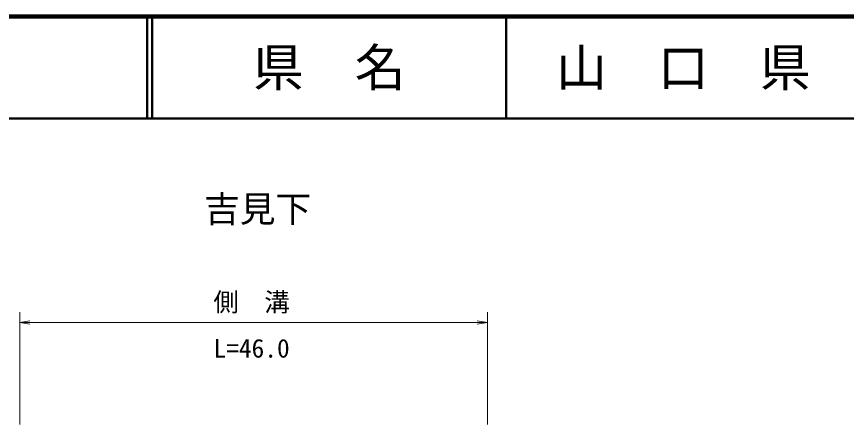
# Model space of a CAD drawing. Units: millimetres, scale not verified. Extents: x 40000 to 680000, y 20000 to 380000.
# Drawn here: x 284935 to 366382, y 340000 to 380000 of the extents above; entities that cross this region are included whole.
import ezdxf
from ezdxf.enums import TextEntityAlignment as Align

# ---------------------------------------------------------------- set-up
doc = ezdxf.new("R2010")
doc.units = ezdxf.units.MM
doc.header["$LTSCALE"] = 1000
doc.layers.add('M-BMK-HTXT', color=7, linetype='Continuous')
doc.layers.add('M-TTL-TXT', color=7, linetype='Continuous')
for name, color, linetype, lineweight in [('M-STR-HTXT', 7, 'Continuous', 13), ('M-TTL', 2, 'Continuous', 140), ('M-TTL-LINE', 7, 'Continuous', 50)]:
    doc.layers.add(name, color=color, linetype=linetype, lineweight=lineweight)
doc.styles.add('ＭＳ ゴシック', font='')
doc.styles.get('ＭＳ ゴシック').set_extended_font_data('MS Gothic')

# ---------------------------------------------------------------- blocks, each defined once
blk = doc.blocks.new('open_arrow')
at = {"color": 0, "linetype": 'Continuous', "lineweight": -2}
blk.add_lwpolyline([(7.5, 1.25), (0, 0), (7.5, -1.25)], dxfattribs=at)

msp = doc.modelspace()

# ---------------------------------------------------------------- linework, layer by layer
at = {"layer": 'M-STR-HTXT'}
for p, q in [((285247, 340000), (285247, 351000)), ((331149, 340000), (331149, 351000)), ((285247, 350000), (331149, 350000))]:
    msp.add_line(p, q, dxfattribs=at)
at = {"layer": 'M-TTL'}
msp.add_line((680000, 380000), (40000, 380000), dxfattribs=at)
at = {"layer": 'M-TTL-LINE'}
for p, q in [((297750, 380000), (297750, 370000)), ((298250, 380000), (298250, 370000)), ((333000, 380000), (333000, 370000)), ((40000, 370000), (680000, 370000))]:
    msp.add_line(p, q, dxfattribs=at)

# ---------------------------------------------------------------- block references
at = {"layer": 'M-STR-HTXT', "xscale": 133, "yscale": 133}
msp.add_blockref('open_arrow', (285247, 350000), dxfattribs=at)
at = {"layer": 'M-STR-HTXT', "xscale": 133, "yscale": 133, "rotation": 180}
msp.add_blockref('open_arrow', (331149, 350000), dxfattribs=at)

# ---------------------------------------------------------------- texts
at = {"layer": 'M-BMK-HTXT', "style": 'ＭＳ ゴシック'}
msp.add_text('吉見下', height=2566, dxfattribs=at).set_placement((303345, 361134), align=Align.MIDDLE_LEFT)
at = {"layer": 'M-STR-HTXT', "style": 'ＭＳ ゴシック'}
msp.add_text('側\u3000溝', height=1833, dxfattribs=at).set_placement((308000, 352000), align=Align.MIDDLE_CENTER)
msp.add_text('L=46.0', height=1833, dxfattribs=at).set_placement((308000, 346000), align=Align.BOTTOM_CENTER)
at = {"layer": 'M-TTL-TXT', "style": 'ＭＳ ゴシック'}
for s, p in [('県\u3000名', (315625, 375000)), ('山\u3000口\u3000県', (350375, 375000))]:
    msp.add_text(s, height=3666, dxfattribs=at).set_placement(p, align=Align.MIDDLE_CENTER)

doc.saveas('drawing.dxf')
